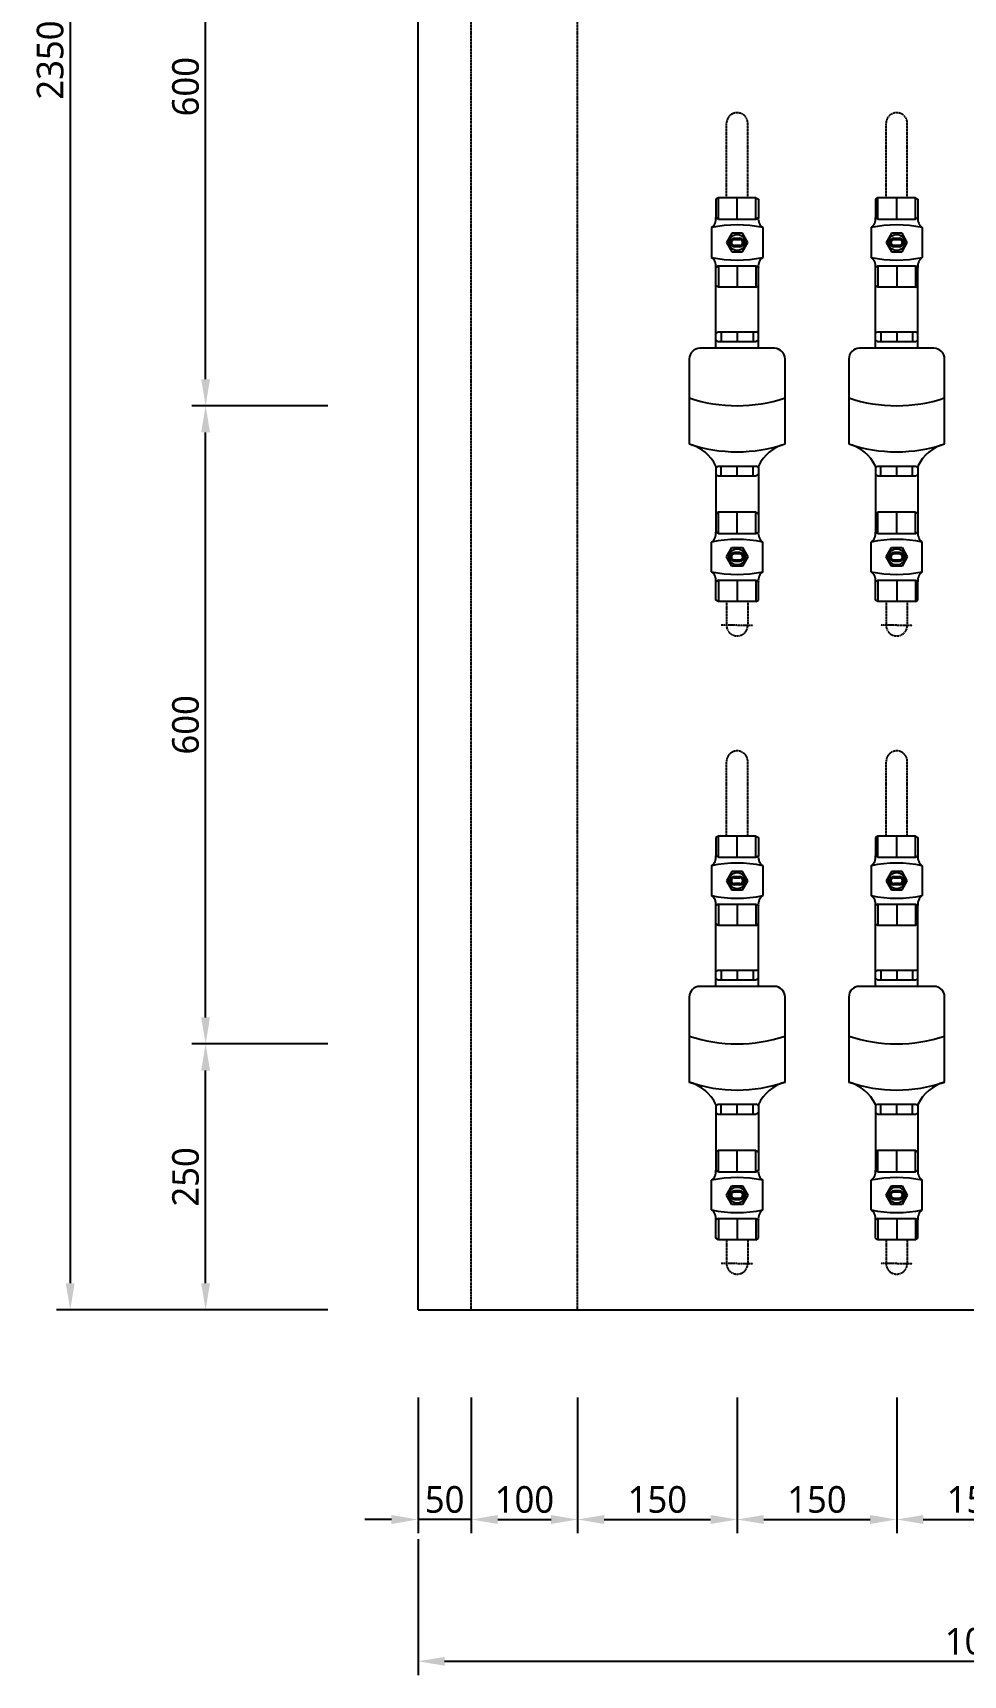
# Model space of a CAD drawing. Header units: millimetres. Extents: x -9013 to 516, y -36629 to 6082.
# Drawn here: x -5092 to -4217, y -3694 to -2149 of the extents above; entities that cross this region are included whole.
import ezdxf

# ---------------------------------------------------------------- set-up
doc = ezdxf.new("R2010")
doc.units = ezdxf.units.MM
doc.header["$LTSCALE"] = 0.05
for name, pattern in [('CENTER', [50.8, 31.75, -6.35, 6.35, -6.35]), ('CENTER2', [28.575, 19.05, -3.175, 3.175, -3.175]), ('DASHDOT', [0.618421, 0.309211, -0.154605, 0, -0.154605])]:
    doc.linetypes.add(name, pattern=pattern)
doc.layers.get('0').update_dxf_attribs({"lineweight": 18})
doc.layers.get('Defpoints').update_dxf_attribs({"color": 140, "lineweight": 18})
for name, color, linetype in [('1CO', 4, 'Continuous'), ('2CONC', 4, 'Continuous'), ('HVAL___2CO', 7, 'Continuous'), ('HWAT__3CO', 1, 'Continuous'), ('HWAT___1DD', 4, 'DASHDOT'), ('HWAT___5CS', 3, 'CENTER2')]:
    doc.layers.add(name, color=color, linetype=linetype)
doc.layers.add('G-Anno-Std-Cntr', color=1, linetype='CENTER2', lineweight=18)
doc.styles.add('trebuchet_MS', font='trebuc.ttf')
doc.dimstyles.new('MGP', dxfattribs={"dimtxt": 2.5, "dimasz": 2.5, "dimexe": 1.25, "dimexo": 0.625, "dimtad": 1, "dimdec": 0, "dimtxsty": 'trebuchet_MS', "dimcen": 2.5, "dimclrt": 7, "dimadec": 0, "dimazin": 0, "dimtfac": 1, "dimtdec": 0, "dimtmove": 0, "dimatfit": 3, "dimfxl": 1.148294, "dimfxlon": 1, "dimarcsym": 2})

# ---------------------------------------------------------------- blocks, each defined once
blk = doc.blocks.new('*D295')
at = {"color": 0, "lineweight": -2, "transparency": 16777216}
for p, q in [((-4729.5, -3432.4), (-4729.5, -3560.2)), ((-4679.5, -3432.4), (-4679.5, -3560.2)), ((-4754.5, -3547.2), (-4779.5, -3547.2)), ((-4679.5, -3547.2), (-4729.5, -3547.2)), ((-4654.5, -3547.2), (-4629.5, -3547.2))]:
    blk.add_line(p, q, dxfattribs=at)
at = {"color": 0, "transparency": 16777216}
for points in [[(-4754.5, -3543), (-4754.5, -3551.4), (-4729.5, -3547.2)], [(-4654.5, -3543), (-4654.5, -3551.4), (-4679.5, -3547.2)]]:
    blk.add_solid(points, dxfattribs=at)
at = {"layer": 'Defpoints', "color": 0, "transparency": 16777216}
for p in [(-4729.5, -3336.6), (-4679.5, -3350.1), (-4729.5, -3547.2)]:
    blk.add_point(p, dxfattribs=at)
at = {"color": 7, "transparency": 16777216, "insert": (-4704.5, -3528.5), "char_height": 25, "attachment_point": 5, "style": 'trebuchet_MS'}
blk.add_mtext('50', dxfattribs=at)
blk = doc.blocks.new('*D296')
at = {"color": 0, "lineweight": -2, "transparency": 16777216}
for p, q in [((-4679.5, -3432.4), (-4679.5, -3560.2)), ((-4579.5, -3432.4), (-4579.5, -3560.2)), ((-4654.5, -3547.2), (-4604.5, -3547.2))]:
    blk.add_line(p, q, dxfattribs=at)
at = {"color": 0, "transparency": 16777216}
for points in [[(-4654.5, -3543), (-4654.5, -3551.4), (-4679.5, -3547.2)], [(-4604.5, -3543), (-4604.5, -3551.4), (-4579.5, -3547.2)]]:
    blk.add_solid(points, dxfattribs=at)
at = {"layer": 'Defpoints', "color": 0, "transparency": 16777216}
for p in [(-4679.5, -3350.1), (-4579.5, -3350.1), (-4579.5, -3547.2)]:
    blk.add_point(p, dxfattribs=at)
at = {"color": 7, "transparency": 16777216, "insert": (-4629.5, -3528.5), "char_height": 25, "attachment_point": 5, "style": 'trebuchet_MS'}
blk.add_mtext('100', dxfattribs=at)
blk = doc.blocks.new('*D297')
at = {"color": 0, "lineweight": -2, "transparency": 16777216}
for p, q in [((-4579.5, -3432.4), (-4579.5, -3560.2)), ((-4429.5, -3432.4), (-4429.5, -3560.2)), ((-4554.5, -3547.2), (-4454.5, -3547.2))]:
    blk.add_line(p, q, dxfattribs=at)
at = {"color": 0, "transparency": 16777216}
for points in [[(-4554.5, -3543), (-4554.5, -3551.4), (-4579.5, -3547.2)], [(-4454.5, -3543), (-4454.5, -3551.4), (-4429.5, -3547.2)]]:
    blk.add_solid(points, dxfattribs=at)
at = {"layer": 'Defpoints', "color": 0, "transparency": 16777216}
for p in [(-4429.5, -3316.6), (-4579.5, -3350.1), (-4429.5, -3547.2)]:
    blk.add_point(p, dxfattribs=at)
at = {"color": 7, "transparency": 16777216, "insert": (-4504.5, -3528.5), "char_height": 25, "attachment_point": 5, "style": 'trebuchet_MS'}
blk.add_mtext('150', dxfattribs=at)
blk = doc.blocks.new('*D298')
at = {"color": 0, "lineweight": -2, "transparency": 16777216}
for p, q in [((-4429.5, -3432.4), (-4429.5, -3560.2)), ((-4279.5, -3432.4), (-4279.5, -3560.2)), ((-4404.5, -3547.2), (-4304.5, -3547.2))]:
    blk.add_line(p, q, dxfattribs=at)
at = {"color": 0, "transparency": 16777216}
for points in [[(-4404.5, -3543), (-4404.5, -3551.4), (-4429.5, -3547.2)], [(-4304.5, -3543), (-4304.5, -3551.4), (-4279.5, -3547.2)]]:
    blk.add_solid(points, dxfattribs=at)
at = {"layer": 'Defpoints', "color": 0, "transparency": 16777216}
for p in [(-4429.5, -3224.4), (-4279.5, -3213.4), (-4279.5, -3547.2)]:
    blk.add_point(p, dxfattribs=at)
at = {"color": 7, "transparency": 16777216, "insert": (-4354.5, -3528.5), "char_height": 25, "attachment_point": 5, "style": 'trebuchet_MS'}
blk.add_mtext('150', dxfattribs=at)
blk = doc.blocks.new('*D299')
at = {"color": 0, "lineweight": -2, "transparency": 16777216}
for p, q in [((-4729.5, -3565.7), (-4729.5, -3693.5)), ((-3664.5, -3565.7), (-3664.5, -3693.5)), ((-4704.5, -3680.5), (-3689.5, -3680.5))]:
    blk.add_line(p, q, dxfattribs=at)
at = {"color": 0, "transparency": 16777216}
for points in [[(-4704.5, -3676.4), (-4704.5, -3684.7), (-4729.5, -3680.5)], [(-3689.5, -3676.4), (-3689.5, -3684.7), (-3664.5, -3680.5)]]:
    blk.add_solid(points, dxfattribs=at)
at = {"layer": 'Defpoints', "color": 0, "transparency": 16777216}
for p in [(-4729.5, -3295.5), (-3664.5, -3324.5), (-3664.5, -3680.5)]:
    blk.add_point(p, dxfattribs=at)
at = {"color": 7, "transparency": 16777216, "insert": (-4197, -3661.8), "char_height": 25, "attachment_point": 5, "style": 'trebuchet_MS'}
blk.add_mtext('1065', dxfattribs=at)
blk = doc.blocks.new('*D300')
at = {"color": 0, "lineweight": -2, "transparency": 16777216}
for p, q in [((-4814.4, -3100.1), (-4942.2, -3100.1)), ((-4929.2, -3325.1), (-4929.2, -3125.1)), ((-4814.4, -3350.1), (-4942.2, -3350.1))]:
    blk.add_line(p, q, dxfattribs=at)
at = {"color": 0, "transparency": 16777216}
for points in [[(-4933.4, -3125.1), (-4925.1, -3125.1), (-4929.2, -3100.1)], [(-4933.4, -3325.1), (-4925.1, -3325.1), (-4929.2, -3350.1)]]:
    blk.add_solid(points, dxfattribs=at)
at = {"layer": 'Defpoints', "color": 0, "transparency": 16777216}
for p in [(-4929.2, -3100.1), (-4779.5, -3100.1), (-4779.5, -3350.1)]:
    blk.add_point(p, dxfattribs=at)
at = {"color": 7, "transparency": 16777216, "insert": (-4948, -3225.1), "char_height": 25, "attachment_point": 5, "rotation": 90, "style": 'trebuchet_MS'}
blk.add_mtext('250', dxfattribs=at)
blk = doc.blocks.new('*D301')
at = {"color": 0, "lineweight": -2, "transparency": 16777216}
for p, q in [((-4814.4, -2500.1), (-4942.2, -2500.1)), ((-4929.2, -3075.1), (-4929.2, -2525.1)), ((-4835.2, -3100.1), (-4942.2, -3100.1))]:
    blk.add_line(p, q, dxfattribs=at)
at = {"color": 0, "transparency": 16777216}
for points in [[(-4933.4, -2525.1), (-4925.1, -2525.1), (-4929.2, -2500.1)], [(-4933.4, -3075.1), (-4925.1, -3075.1), (-4929.2, -3100.1)]]:
    blk.add_solid(points, dxfattribs=at)
at = {"layer": 'Defpoints', "color": 0, "transparency": 16777216}
for p in [(-4929.2, -2500.1), (-4504.7, -2500.1), (-4829.2, -3100.1)]:
    blk.add_point(p, dxfattribs=at)
at = {"color": 7, "transparency": 16777216, "insert": (-4948, -2800.1), "char_height": 25, "attachment_point": 5, "rotation": 90, "style": 'trebuchet_MS'}
blk.add_mtext('600', dxfattribs=at)
blk = doc.blocks.new('*D309')
at = {"color": 0, "lineweight": -2, "transparency": 16777216}
for p, q in [((-4941.7, -1000.1), (-5069.5, -1000.1)), ((-5056.5, -1025.1), (-5056.5, -3325.1)), ((-4941.7, -3350.1), (-5069.5, -3350.1))]:
    blk.add_line(p, q, dxfattribs=at)
at = {"color": 0, "transparency": 16777216}
for points in [[(-5060.7, -1025.1), (-5052.4, -1025.1), (-5056.5, -1000.1)], [(-5060.7, -3325.1), (-5052.4, -3325.1), (-5056.5, -3350.1)]]:
    blk.add_solid(points, dxfattribs=at)
at = {"layer": 'Defpoints', "color": 0, "transparency": 16777216}
for p in [(-4729.5, -1000.1), (-5056.5, -3350.1), (-4814.4, -3350.1)]:
    blk.add_point(p, dxfattribs=at)
at = {"color": 7, "transparency": 16777216, "insert": (-5075.3, -2175.1), "char_height": 25, "attachment_point": 5, "rotation": 90, "style": 'trebuchet_MS'}
blk.add_mtext('2350', dxfattribs=at)
blk = doc.blocks.new('h-meter')
at = {"layer": 'HVAL___2CO'}
for p, q in [((-25.4, 45), (-105.4, 45)), ((-15.4, -35), (-15.4, 35)), ((-134.2, 20), (-135.4, 17.9)), ((-135.4, 17.9), (-135.4, -17.9)), ((-126.2, 20), (-134.2, 20)), ((-127.4, 20), (-126.2, 17.9)), ((-126.2, 17.9), (-126.2, -17.9)), ((-15.4, 20), (-1.2, 20)), ((-7.9, 20), (-9.1, 17.9)), ((-9.1, 17.9), (-9.1, -17.9)), ((-1.2, 20), (0, 17.9)), ((0, 17.9), (0, -17.9)), ((-135.4, 15), (-126.2, 15)), ((0, 15), (-9.1, 15)), ((-135.4, 0), (-126.2, 0)), ((-135.4, -15), (-126.2, -15)), ((0, 0), (-9.1, 0)), ((0, -15), (-9.1, -15)), ((-134.2, -20), (-135.4, -17.9)), ((-126.2, -20), (-134.2, -20)), ((-127.4, -20), (-126.2, -17.9)), ((-15.4, -20), (-1.2, -20)), ((-7.9, -20), (-9.1, -17.9)), ((-1.2, -20), (0, -17.9)), ((-105.4, -45), (-25.4, -45))]:
    blk.add_line(p, q, dxfattribs=at)
for centre, radius, start, end in [((-142.6, 54.8), 38.4, 295.1026, 345.2121), ((28.2, 0), 141, 161.3868, 198.6132), ((71.5, 0), 141, 161.3868, 198.6132), ((-25.4, 35), 10, 0, 90), ((-142.6, -54.8), 38.4, 14.7879, 64.8974), ((-25.4, -35), 10, 270, 0)]:
    blk.add_arc(centre, radius, start, end, dxfattribs=at)
blk = doc.blocks.new('water meter v')
at = {"layer": 'HVAL___2CO'}
h = blk.add_hatch(color=256, dxfattribs=at)
h.paths.add_polyline_path([(-5839.1, 3714.4), (-5829.1, 3714.4), (-5824.1, 3705.7), (-5829.1, 3697), (-5839.1, 3697), (-5844.1, 3705.7)])
h.paths.add_polyline_path([(-5834.1, 3698.1, 1), (-5834.1, 3713.3, 1)], flags=16)
h.paths.add_polyline_path([(-5836.7, 3701.7), (-5831.5, 3701.7, 1), (-5831.5, 3709.7), (-5836.7, 3709.7, 1)], flags=0)
h.paths.add_polyline_path([(-5836.7, 3702.9), (-5831.5, 3702.9, 1), (-5831.5, 3708.5), (-5836.7, 3708.5, 1)], flags=0)
h = blk.add_hatch(color=256, dxfattribs=at)
h.paths.add_polyline_path([(-5836.7, 3701.7, -1), (-5836.7, 3709.7), (-5831.5, 3709.7, -1), (-5831.5, 3701.7)])
h.paths.add_polyline_path([(-5831.5, 3702.9, 1), (-5831.5, 3708.5), (-5836.7, 3708.5, 1), (-5836.7, 3702.9)], flags=16)
h = blk.add_hatch(color=256, dxfattribs=at)
h.paths.add_polyline_path([(-5839.1, 3401.4), (-5829.1, 3401.4), (-5824.1, 3410.1), (-5829.1, 3418.8), (-5839.1, 3418.8), (-5844.1, 3410.1)])
h.paths.add_polyline_path([(-5834.1, 3417.7, -1), (-5834.1, 3402.5, -1)], flags=16)
h.paths.add_polyline_path([(-5836.7, 3414.1), (-5831.5, 3414.1, -1), (-5831.5, 3406.1), (-5836.7, 3406.1, -1)], flags=0)
h.paths.add_polyline_path([(-5836.7, 3412.9), (-5831.5, 3412.9, -1), (-5831.5, 3407.3), (-5836.7, 3407.3, -1)], flags=0)
h = blk.add_hatch(color=256, dxfattribs=at)
h.paths.add_polyline_path([(-5836.7, 3414.1, 1), (-5836.7, 3406.1), (-5831.5, 3406.1, 1), (-5831.5, 3414.1)])
h.paths.add_polyline_path([(-5831.5, 3412.9, -1), (-5831.5, 3407.3), (-5836.7, 3407.3, -1), (-5836.7, 3412.9)], flags=16)
for p, q in [((-5851.7, 3747.7), (-5854.1, 3746.3)), ((-5854.1, 3746.3), (-5854.1, 3729.1)), ((-5816.5, 3747.7), (-5851.7, 3747.7)), ((-5851.7, 3727.7), (-5851.7, 3747.7)), ((-5834.1, 3727.7), (-5834.1, 3747.7)), ((-5816.5, 3747.7), (-5814.1, 3746.3)), ((-5816.5, 3727.7), (-5816.5, 3747.7)), ((-5814.1, 3746.3), (-5814.1, 3729.1)), ((-5851.7, 3727.7), (-5854.1, 3729.1)), ((-5851.7, 3727.7), (-5816.5, 3727.7)), ((-5816.5, 3727.7), (-5814.1, 3729.1)), ((-5858.1, 3719.7), (-5858.1, 3691.7)), ((-5839.1, 3714.4), (-5844.1, 3705.7)), ((-5829.1, 3714.4), (-5839.1, 3714.4)), ((-5836.7, 3709.7), (-5831.5, 3709.7)), ((-5836.7, 3708.5), (-5831.5, 3708.5)), ((-5824.1, 3705.7), (-5829.1, 3714.4)), ((-5810.1, 3719.7), (-5810.1, 3691.7)), ((-5844.1, 3705.7), (-5839.1, 3697)), ((-5839.1, 3697), (-5829.1, 3697)), ((-5831.5, 3702.9), (-5836.7, 3702.9)), ((-5831.5, 3701.7), (-5836.7, 3701.7)), ((-5829.1, 3697), (-5824.1, 3705.7)), ((-5851.7, 3683.7), (-5854.1, 3682.3)), ((-5854.1, 3665.1), (-5854.1, 3682.3)), ((-5851.7, 3683.7), (-5851.7, 3663.7)), ((-5851.7, 3683.7), (-5816.5, 3683.7)), ((-5834.1, 3683.7), (-5834.1, 3663.7)), ((-5816.5, 3683.7), (-5816.5, 3663.7)), ((-5816.5, 3683.7), (-5814.1, 3682.3)), ((-5814.1, 3665.1), (-5814.1, 3682.3)), ((-5851.7, 3663.7), (-5854.1, 3665.1)), ((-5816.5, 3663.7), (-5851.7, 3663.7)), ((-5816.5, 3663.7), (-5814.1, 3665.1)), ((-5851.7, 3452.1), (-5854.1, 3450.7)), ((-5854.1, 3450.7), (-5854.1, 3433.5)), ((-5816.5, 3452.1), (-5851.7, 3452.1)), ((-5851.7, 3432.1), (-5851.7, 3452.1)), ((-5834.1, 3432.1), (-5834.1, 3452.1)), ((-5816.5, 3452.1), (-5814.1, 3450.7)), ((-5816.5, 3432.1), (-5816.5, 3452.1)), ((-5814.1, 3450.7), (-5814.1, 3433.5)), ((-5851.7, 3432.1), (-5854.1, 3433.5)), ((-5851.7, 3432.1), (-5816.5, 3432.1)), ((-5816.5, 3432.1), (-5814.1, 3433.5)), ((-5858.1, 3396.1), (-5858.1, 3424.1)), ((-5844.1, 3410.1), (-5839.1, 3418.8)), ((-5839.1, 3418.8), (-5829.1, 3418.8)), ((-5831.5, 3414.1), (-5836.7, 3414.1)), ((-5831.5, 3412.9), (-5836.7, 3412.9)), ((-5829.1, 3418.8), (-5824.1, 3410.1)), ((-5810.1, 3396.1), (-5810.1, 3424.1)), ((-5839.1, 3401.4), (-5844.1, 3410.1)), ((-5829.1, 3401.4), (-5839.1, 3401.4)), ((-5836.7, 3407.3), (-5831.5, 3407.3)), ((-5836.7, 3406.1), (-5831.5, 3406.1)), ((-5824.1, 3410.1), (-5829.1, 3401.4)), ((-5851.7, 3388.1), (-5854.1, 3386.7)), ((-5854.1, 3369.5), (-5854.1, 3386.7)), ((-5851.7, 3388.1), (-5851.7, 3368.1)), ((-5851.7, 3388.1), (-5816.5, 3388.1)), ((-5834.1, 3388.1), (-5834.1, 3368.1)), ((-5816.5, 3388.1), (-5814.1, 3386.7)), ((-5816.5, 3388.1), (-5816.5, 3368.1)), ((-5814.1, 3369.5), (-5814.1, 3386.7)), ((-5851.7, 3368.1), (-5854.1, 3369.5)), ((-5816.5, 3368.1), (-5851.7, 3368.1)), ((-5816.5, 3368.1), (-5814.1, 3369.5))]:
    blk.add_line(p, q, dxfattribs=at)
for centre in [(-5834.1, 3705.7), (-5834.1, 3410.1)]:
    blk.add_circle(centre, 7.6, dxfattribs=at)
for centre, radius, start, end in [((-5863.8, 3727.7), 9.8, 305.5591, 8.2752), ((-5834.1, 3606.5), 115.7, 78.0304, 101.9696), ((-5804.4, 3727.7), 9.8, 171.7248, 234.4409), ((-5836.7, 3705.7), 4, 90, 270), ((-5836.7, 3705.7), 4, 90, 270), ((-5836.7, 3705.7), 2.8, 90, 270), ((-5831.5, 3705.7), 4, 270, 90), ((-5831.5, 3705.7), 2.8, 270, 90), ((-5863.8, 3683.7), 9.8, 351.7248, 54.4409), ((-5834.1, 3804.9), 115.7, 258.0304, 281.9696), ((-5804.4, 3683.7), 9.8, 125.5591, 188.2752), ((-5863.8, 3432.1), 9.8, 305.5591, 8.2752), ((-5804.4, 3432.1), 9.8, 171.7248, 234.4409), ((-5834.1, 3310.9), 115.7, 78.0304, 101.9696), ((-5836.7, 3410.1), 4, 90, 270), ((-5836.7, 3410.1), 4, 90, 270), ((-5836.7, 3410.1), 2.8, 90, 270), ((-5831.5, 3410.1), 4, 270, 90), ((-5831.5, 3410.1), 2.8, 270, 90), ((-5863.8, 3388.1), 9.8, 351.7248, 54.4409), ((-5834.1, 3509.3), 115.7, 258.0304, 281.9696), ((-5804.4, 3388.1), 9.8, 125.5591, 188.2752)]:
    blk.add_arc(centre, radius, start, end, dxfattribs=at)
at = {"layer": 'HWAT__3CO'}
for p, q in [((-5854.1, 3620.5), (-5854.1, 3665.1)), ((-5814.1, 3620.5), (-5814.1, 3665.1)), ((-5854.1, 3487.5), (-5854.1, 3450.7)), ((-5814.1, 3487.5), (-5814.1, 3450.7))]:
    blk.add_line(p, q, dxfattribs=at)
at = {"layer": 'HWAT___1DD'}
for q in [(-5849.1, 3345.8), (-5819.1, 3345.8)]:
    blk.add_line((-5834.1, 3345.8), q, dxfattribs=at)
at = {"layer": 'HWAT___5CS'}
for p, q in [((-5844.1, 3747.7), (-5844.1, 3817.7)), ((-5824.1, 3747.7), (-5824.1, 3817.7)), ((-5844.1, 3368.1), (-5844.1, 3345.8)), ((-5824.1, 3368.1), (-5824.1, 3345.8))]:
    blk.add_line(p, q, dxfattribs=at)
for centre, start, end in [((-5834.1, 3817.7), 0, 180), ((-5834.1, 3345.8), 180, 0)]:
    blk.add_arc(centre, 10, start, end, dxfattribs=at)
at = {"rotation": 89.99999999999999}
blk.add_blockref('h-meter', (-5834.1, 3621.7), dxfattribs=at)
blk = doc.blocks.new('*D312')
at = {"color": 0, "lineweight": -2, "transparency": 16777216}
for p, q in [((-4129.5, -3432.4), (-4129.5, -3560.2)), ((-4279.5, -3444.4), (-4279.5, -3560.2)), ((-4254.5, -3547.2), (-4154.5, -3547.2))]:
    blk.add_line(p, q, dxfattribs=at)
at = {"color": 0, "transparency": 16777216}
for points in [[(-4254.5, -3543), (-4254.5, -3551.4), (-4279.5, -3547.2)], [(-4154.5, -3543), (-4154.5, -3551.4), (-4129.5, -3547.2)]]:
    blk.add_solid(points, dxfattribs=at)
at = {"layer": 'Defpoints', "color": 0, "transparency": 16777216}
for p in [(-4129.5, -3200.1), (-4279.5, -3438.4), (-4129.5, -3547.2)]:
    blk.add_point(p, dxfattribs=at)
at = {"color": 7, "transparency": 16777216, "insert": (-4204.5, -3528.5), "char_height": 25, "attachment_point": 5, "style": 'trebuchet_MS'}
blk.add_mtext('150', dxfattribs=at)
blk = doc.blocks.new('*D327')
at = {"color": 0, "lineweight": -2, "transparency": 16777216}
for p, q in [((-4826.7, -1900.1), (-4942.2, -1900.1)), ((-4929.2, -2475.1), (-4929.2, -1925.1)), ((-4826.7, -2500.1), (-4942.2, -2500.1))]:
    blk.add_line(p, q, dxfattribs=at)
at = {"color": 0, "transparency": 16777216}
for points in [[(-4933.4, -1925.1), (-4925.1, -1925.1), (-4929.2, -1900.1)], [(-4933.4, -2475.1), (-4925.1, -2475.1), (-4929.2, -2500.1)]]:
    blk.add_solid(points, dxfattribs=at)
at = {"layer": 'Defpoints', "color": 0, "transparency": 16777216}
for p in [(-4929.2, -1900.1), (-4820.7, -1900.1), (-4820.7, -2500.1)]:
    blk.add_point(p, dxfattribs=at)
at = {"color": 7, "transparency": 16777216, "insert": (-4948, -2200.1), "char_height": 25, "attachment_point": 5, "rotation": 90, "style": 'trebuchet_MS'}
blk.add_mtext('600', dxfattribs=at)

msp = doc.modelspace()

# ---------------------------------------------------------------- linework, layer by layer
at = {"layer": '1CO'}
msp.add_line((-4729.5, -3350.1), (-4729.5, -1000.1), dxfattribs=at)
at = {"layer": '2CONC', "lineweight": -3}
msp.add_line((-4729.5, -3350.1), (-3634.2, -3350.1), dxfattribs=at)
at = {"layer": 'HWAT___5CS'}
for p, q in [((-4679.5, -3350.1), (-4679.5, -1000.1)), ((-4579.5, -3350.1), (-4579.5, -1000.1))]:
    msp.add_line(p, q, dxfattribs=at)

# ---------------------------------------------------------------- block references
at = {"layer": 'G-Anno-Std-Cntr', "linetype": 'CENTER'}
for p in [(1404.6, -6052.3), (1554.6, -6052.3), (1404.6, -6652.3), (1554.6, -6652.3)]:
    msp.add_blockref('water meter v', p, dxfattribs=at)

# ---------------------------------------------------------------- dimensions: what is measured, and where the dimension line sits
for base, p1, p2, picture, middle in [((-5056.5, -3350.1), (-4729.5, -1000.1), (-4814.4, -3350.1), '*D309', (-5075.3, -2175.1)), ((-4929.2, -1900.1), (-4820.7, -2500.1), (-4820.7, -1900.1), '*D327', (-4948, -2200.1)), ((-4929.2, -2500.1), (-4829.2, -3100.1), (-4504.7, -2500.1), '*D301', (-4948, -2800.1)), ((-4929.2, -3100.1), (-4779.5, -3350.1), (-4779.5, -3100.1), '*D300', (-4948, -3225.1))]:
    dim = msp.add_linear_dim(base=base, p1=p1, p2=p2, angle=90, dimstyle='MGP', override={"dimscale": 100, "dimtxt": 0.25, "dimasz": 0.25, "dimexe": 0.13, "dimexo": 0.06, "dimgap": 0.06, "dimarcsym": 1})
    dim.commit()
    dim.dimension.update_dxf_attribs({"geometry": picture, "text_midpoint": middle})
for base, p1, p2, picture, middle in [((-4129.5, -3547.2), (-4279.5, -3438.4), (-4129.5, -3200.1), '*D312', (-4204.5, -3528.5)), ((-4279.5, -3547.2), (-4429.5, -3224.4), (-4279.5, -3213.4), '*D298', (-4354.5, -3528.5)), ((-3664.5, -3680.5), (-4729.5, -3295.5), (-3664.5, -3324.5), '*D299', (-4197, -3661.8)), ((-4429.5, -3547.2), (-4579.5, -3350.1), (-4429.5, -3316.6), '*D297', (-4504.5, -3528.5)), ((-4729.5, -3547.2), (-4679.5, -3350.1), (-4729.5, -3336.6), '*D295', (-4704.5, -3528.5))]:
    dim = msp.add_linear_dim(base=base, p1=p1, p2=p2, dimstyle='MGP', override={"dimscale": 100, "dimtxt": 0.25, "dimasz": 0.25, "dimexe": 0.13, "dimexo": 0.06, "dimgap": 0.06, "dimarcsym": 1})
    dim.commit()
    dim.dimension.update_dxf_attribs({"geometry": picture, "text_midpoint": middle})
dim = msp.add_aligned_dim(p1=(-4679.5, -3350.1), p2=(-4579.5, -3350.1), distance=-197.1, dimstyle='MGP', override={"dimscale": 100, "dimtxt": 0.25, "dimasz": 0.25, "dimexe": 0.13, "dimexo": 0.06, "dimgap": 0.06, "dimarcsym": 1})
dim.commit()
dim.dimension.update_dxf_attribs({"geometry": '*D296', "text_midpoint": (-4629.5, -3528.5)})

doc.saveas('drawing.dxf')
